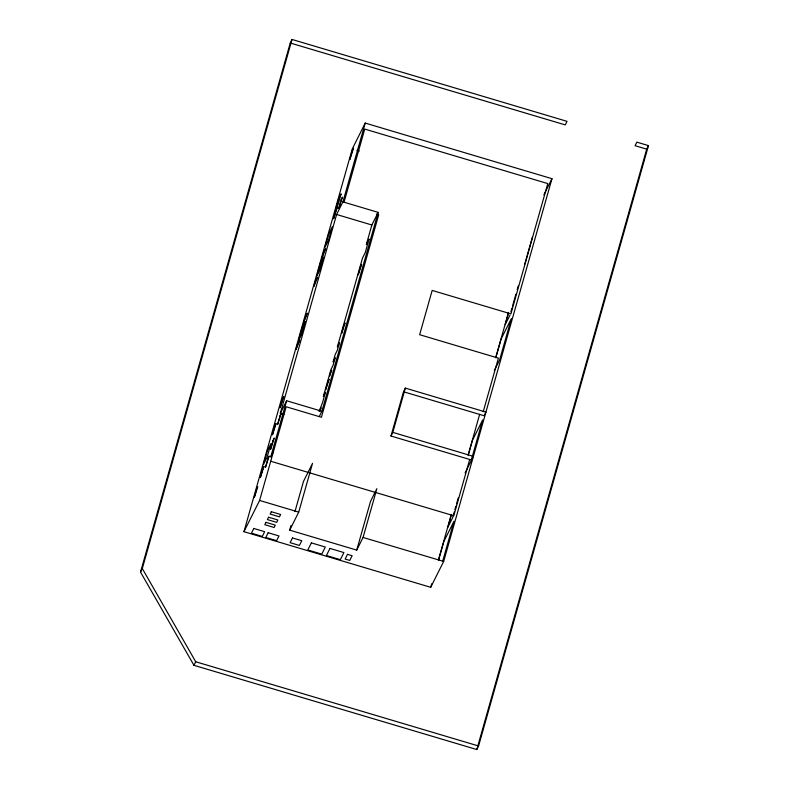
<?xml version="1.0" encoding="UTF-8"?>
<svg xmlns="http://www.w3.org/2000/svg" width="789" height="789" viewBox="0 0 789 789"><rect width="100%" height="100%" fill="white"/><g stroke="black" fill="none" stroke-linecap="round" stroke-linejoin="round"><path stroke-width="1.18" d="M648.479 145.61L646.704 149.16L635.086 145.699L636.861 142.148L648.479 145.61L478.578 745.999L476.803 749.55L193.956 665.314L140.521 572.094L290.244 43.001L292.019 39.45L567.025 121.348L565.249 124.899L290.244 43.001M140.521 572.094L142.296 568.544L292.019 39.45M243.949 531.697L352.269 148.943L365.218 123.074L551.975 178.699L443.665 561.443L430.705 587.312L243.949 531.697L259.601 500.453L286.16 406.759L321.419 417.263L378.72 214.776L376.373 214.075M283.853 414.422L280.322 413.377L336.607 214.49L342.919 201.876L365.218 123.074M342.919 201.876L378.178 212.379L321.902 411.256L286.644 400.763L270.716 457.048L273.398 451.673M344.132 201.925L364.745 129.08L547.783 183.59L510.907 313.874L432.175 290.431L419.649 334.704L498.382 358.157L483.223 411.7M319.091 411.493L322.484 402.745L325.453 392.241L323.332 396.482L330.976 369.459L333.106 365.228L335.226 357.723L333.106 361.954L335.226 354.448L337.347 350.217L339.477 342.712L337.357 346.953L362.516 258.013L365.238 252.598L369.055 239.087L366.343 244.511L371.866 224.993L378.178 212.379M320.048 411.266L321.054 407.726L319.969 409.895M356.727 550.111L370.534 501.331L376.876 488.667L363.068 537.447L356.727 550.111L289.701 530.149L291.013 525.504M294.958 511.558L303.509 481.359L312.533 463.33L298.725 512.11L289.701 530.149M390.979 436.021L392.804 432.372L473.39 456.377L471.566 460.026L390.979 436.021L403.504 391.748L405.339 388.099L485.925 412.105L484.101 415.744L403.504 391.748M392.804 432.372L405.339 388.099M430.705 587.312L431.711 583.761M438.418 560.062L451.16 515.03M468.262 454.592L479.663 414.304M495.768 357.427L508.51 312.395M438.477 560.417L443.822 541.55L453.991 521.243L442.639 561.344M451.486 514.448L447.856 527.289L452.59 517.831L454.247 511.992M468.153 455.559L472.493 440.232L482.661 419.935L470.974 461.21L465.096 472.956M495.827 357.782L501.163 338.915L511.331 318.618L499.644 359.892L494.299 370.574M508.501 312.977L505.197 324.654L509.941 315.196M454.908 509.655L455.894 506.153M456.555 503.816L458.212 497.977M510.927 311.694L511.923 308.193M512.584 305.856L515.888 294.179M517.209 289.514L518.195 286.012M524.734 264.266L532.378 237.242M469.711 459.474L453.783 515.759L270.745 461.249M476.803 749.55L646.704 149.16M280.322 413.377L286.644 400.763M193.956 665.314L195.731 661.764L142.296 568.544M319.269 416.513L321.902 411.256M543.877 194.863L551.975 178.699M356.914 150.334L359.271 151.034M336.607 214.49L371.866 224.993M259.601 500.453L298.725 512.11M363.068 537.447L443.665 561.443M195.731 661.764L478.578 745.999M267.402 450.756L263.585 464.267L267.136 457.166L270.962 443.665L267.402 450.756M297.354 344.941L296.082 349.438L299.721 340.207L297.354 344.941M302.453 326.922L298.627 340.434L301.29 335.118L305.116 321.606L302.453 326.922M304.998 317.918L303.726 322.425L307.365 313.194L304.998 317.918M315.196 281.9L313.914 286.397L317.563 277.166L315.196 281.9M320.709 262.382L316.892 275.894L319.555 270.568L323.382 257.066L320.709 262.382M323.263 253.377L321.991 257.885L325.63 248.643L323.263 253.377M328.786 233.869L324.96 247.371L328.51 240.28L332.337 226.768L328.786 233.869M338.767 198.591L335.789 209.095L338.165 204.371L341.134 193.857L338.767 198.591M352.358 150.561L349.813 159.565L353.541 148.194L352.358 150.561M256.8 488.588L254.245 497.593L257.756 486.665L256.8 488.588M262.855 468.656L260.311 477.661L264.039 466.289L262.855 468.656M274.957 425.873L272.412 434.887L276.15 423.515L274.957 425.873M282.61 398.859L280.056 407.864L283.793 396.492L282.61 398.859M336.124 209.736L333.579 218.74L337.307 207.369L336.124 209.736M267.984 458.409L265.439 467.413L269.167 456.042L267.984 458.409M273.083 440.39L270.538 449.395L274.266 438.033L273.083 440.39M280.095 415.625L277.541 424.63L281.278 413.258L280.095 415.625M341.262 199.489L338.708 208.493L342.446 197.122L341.262 199.489M328.037 381.373L325.699 389.628L329.121 379.203L328.037 381.373M330.591 372.369L329.526 376.126L331.676 370.199L330.591 372.369M343.965 325.088L341.627 333.343L345.049 322.918L343.965 325.088M360.534 266.554L358.196 274.809L361.618 264.384L360.534 266.554M253.811 528.462L251.444 533.186L262.293 536.421L264.66 531.687L253.811 528.462M266.001 522.348L264.818 524.715L274.108 527.486L275.292 525.119L266.001 522.348M268.566 517.229L267.382 519.586L276.683 522.357L277.866 519.99L268.566 517.229M271.327 511.706L270.144 514.073L279.444 516.844L280.628 514.477L271.327 511.706M268.152 532.733L265.775 537.457L276.623 540.692L279 535.958L268.152 532.733M292.472 537.94L290.105 542.664L299.406 545.436L301.773 540.702L292.472 537.94M311.369 542.881L307.818 549.982L321.764 554.134L325.315 547.033L311.369 542.881M329.97 548.424L326.419 555.515L340.365 559.667L343.915 552.576L329.97 548.424M347.495 554.322L345.128 559.056L349.774 560.437L352.141 555.703L347.495 554.322"/></g></svg>
